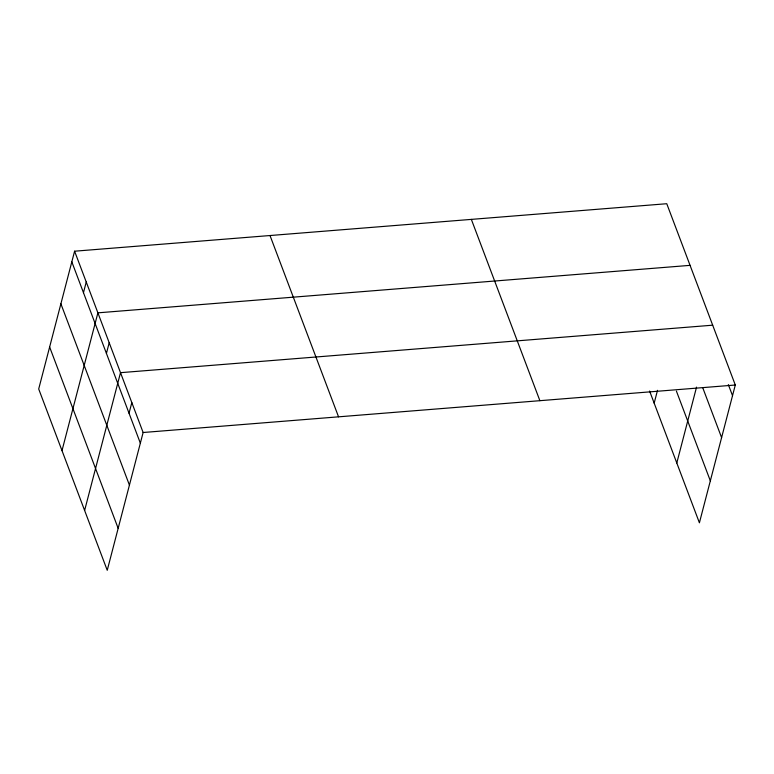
<?xml version="1.0" encoding="UTF-8"?>
<svg xmlns="http://www.w3.org/2000/svg" width="774" height="774" viewBox="0 0 774 774"><rect width="100%" height="100%" fill="white"/><g stroke="black" fill="none" stroke-linecap="round" stroke-linejoin="round"><path stroke-width="1.16" d="M74.594 251.202L38.7 388.983L107.238 570.283L143.122 432.502L74.594 251.202L666.762 203.717L735.3 385.017L699.406 522.798L649.599 391.034M83.466 292.669L86.243 282.017M61.997 450.632L97.892 312.841L690.069 265.356M106.425 353.408L109.202 342.756M84.618 510.453L120.512 372.671L712.68 325.186M129.045 413.239L131.822 402.586M654.175 403.148L657.513 390.328M676.795 462.978L696.542 387.135M143.122 432.502L735.3 385.017M728.334 384.591L732.523 395.669M702.753 387.764L721.6 437.62M676.408 391.102L710.339 480.848M471.347 219.381L539.884 400.68M270.01 235.528L338.548 416.828M71.818 261.854L140.346 443.154M60.885 303.805L129.422 485.104M49.633 347.033L118.161 528.332"/></g></svg>
